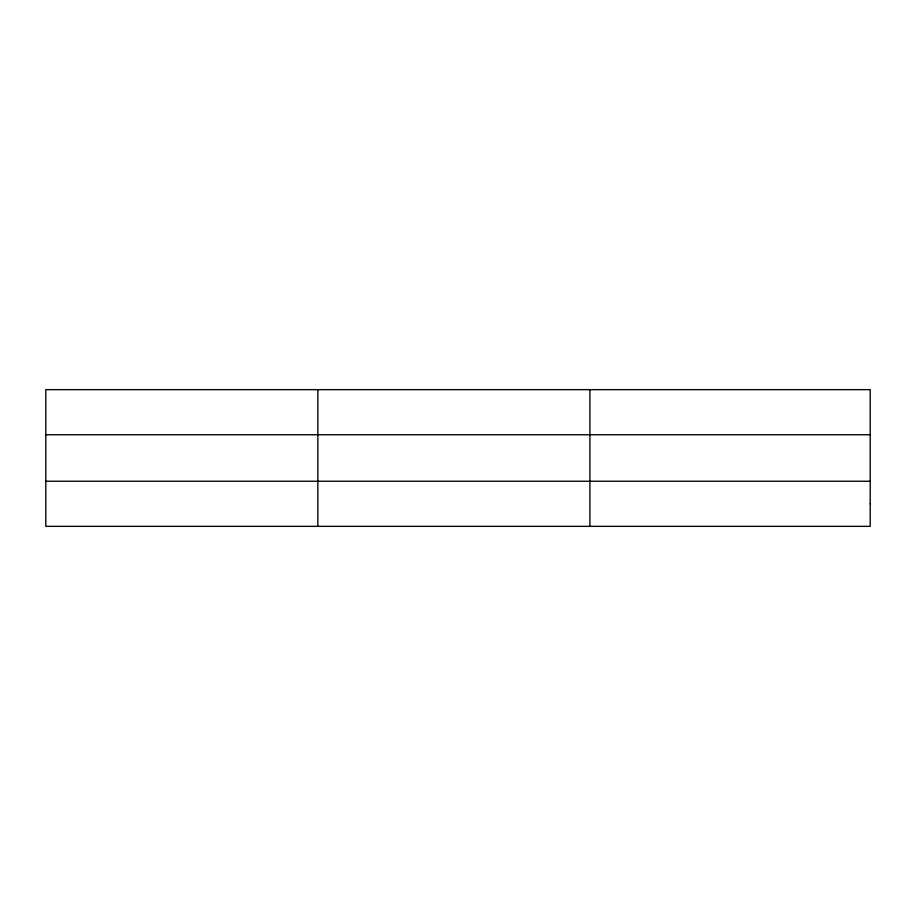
<?xml version="1.0" encoding="UTF-8"?>
<svg xmlns="http://www.w3.org/2000/svg" width="916" height="916" viewBox="0 0 916 916"><rect width="100%" height="100%" fill="white"/><g stroke="black" fill="none" stroke-linecap="round" stroke-linejoin="round"><path stroke-width="1.37" d="M317.852 526.356L317.852 389.644M589.904 526.356L589.904 389.644M45.8 434.757L870.2 434.757M45.8 481.244L870.2 481.244M870.2 503.8L870.2 526.356L45.8 526.356L45.8 389.644L870.2 389.644L870.2 503.8"/></g></svg>
